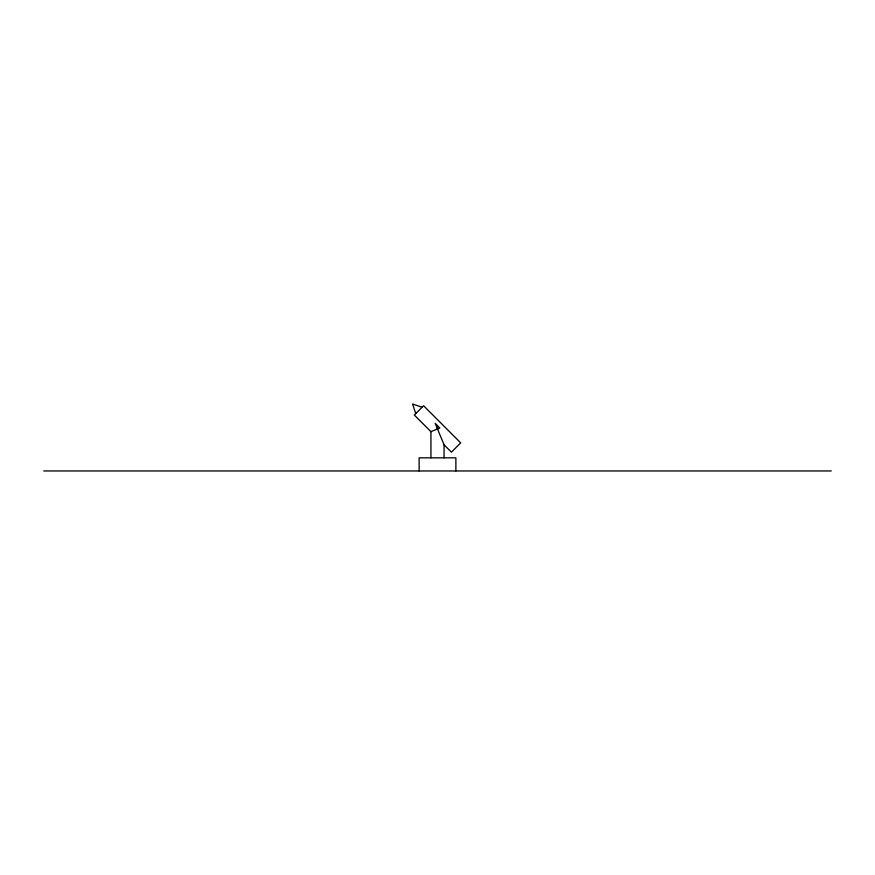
<?xml version="1.0" encoding="UTF-8"?>
<svg xmlns="http://www.w3.org/2000/svg" width="875" height="875" viewBox="0 0 875 875"><rect width="100%" height="100%" fill="white"/><g stroke="black" fill="none" stroke-linecap="round" stroke-linejoin="round"><path stroke-width="1.31" d="M430.948 431.67L439.819 427.995L435.181 423.358L444.052 444.784L451.423 452.156L460.698 442.881L423.577 405.748L414.302 415.034L430.938 431.67L430.938 457.833M43.75 470.958L831.25 470.958M422.1 407.236L412.584 404.042L415.767 413.569M455.875 470.958L455.875 457.833L419.125 457.833L419.125 470.958M444.062 444.795L444.062 457.833M437.5 425.677L437.5 428.958"/></g></svg>
